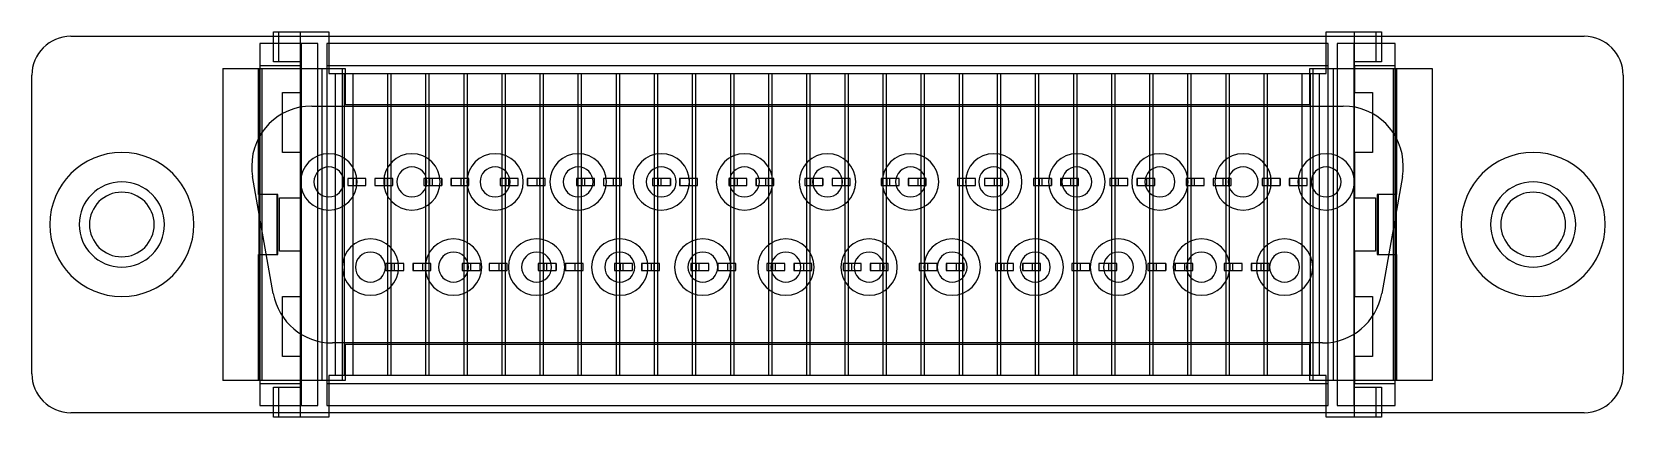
# Model space of a CAD drawing. Header units: millimetres. Extents: x -26.5 to 26.5, y -6.4 to 6.4.
import ezdxf

# ---------------------------------------------------------------- set-up
doc = ezdxf.new("R2010")
doc.units = ezdxf.units.MM
doc.layers.add('MAIN-1', color=7, linetype='Continuous')
doc.layers.add('MAIN-2', color=7, linetype='Continuous')

msp = doc.modelspace()

# ---------------------------------------------------------------- linework, layer by layer
at = {"layer": 'MAIN-1'}
for p, q in [((-18.47, 6.425), (-18.29, 6.425)), ((-18.47, 6.275), (-18.47, 6.425)), ((-18.29, 6.425), (-17.57, 6.425)), ((-18.29, 6.275), (-18.29, 6.425)), ((-17.57, 6.425), (-16.62, 6.425)), ((-17.57, 6.275), (-17.57, 6.425)), ((-16.62, 6.425), (-16.62, 6.275)), ((16.62, 6.275), (16.62, 6.425)), ((16.62, 6.425), (17.57, 6.425)), ((17.57, 6.425), (18.29, 6.425)), ((17.57, 6.275), (17.57, 6.425)), ((18.29, 6.425), (18.47, 6.425)), ((18.29, 6.275), (18.29, 6.425)), ((18.47, 6.425), (18.47, 6.275)), ((-25.22, 6.275), (25.22, 6.275)), ((-26.52, -4.975), (-26.52, 4.975)), ((26.52, 4.975), (26.52, -4.975)), ((-17.19, 3.95), (17.19, 3.95)), ((-18.472, -2.297), (-19.16, 1.603)), ((19.16, 1.603), (18.472, -2.297)), ((16.502, -3.95), (-16.502, -3.95)), ((25.22, -6.275), (-25.22, -6.275)), ((-18.47, -6.425), (-18.47, -6.275)), ((-18.29, -6.425), (-18.29, -6.275)), ((-17.57, -6.425), (-17.57, -6.275)), ((-16.62, -6.275), (-16.62, -6.425)), ((16.62, -6.425), (16.62, -6.275)), ((17.57, -6.425), (17.57, -6.275)), ((18.29, -6.425), (18.29, -6.275)), ((18.47, -6.275), (18.47, -6.425)), ((-18.29, -6.425), (-18.47, -6.425)), ((-17.57, -6.425), (-18.29, -6.425)), ((-16.62, -6.425), (-17.57, -6.425)), ((17.57, -6.425), (16.62, -6.425)), ((18.29, -6.425), (17.57, -6.425)), ((18.47, -6.425), (18.29, -6.425))]:
    msp.add_line(p, q, dxfattribs=at)
for centre, radius, start, end in [((-25.22, 4.975), 1.3, 90, 180), ((25.22, 4.975), 1.3, 0, 90), ((-17.19, 1.95), 2, 90, 180), ((17.19, 1.95), 2, 0, 90), ((-23.52, 0), 2.4, 90, 270), ((-23.52, 0), 2.4, 270, 90), ((-16.62, 1.42), 0.94, 0, 180), ((-13.85, 1.42), 0.94, 0, 180), ((-11.08, 1.42), 0.94, 0, 180), ((-8.31, 1.42), 0.94, 0, 180), ((-5.54, 1.42), 0.94, 0, 180), ((-2.77, 1.42), 0.94, 0, 180), ((0, 1.42), 0.94, 0, 180), ((2.77, 1.42), 0.94, 0, 180), ((5.54, 1.42), 0.94, 0, 180), ((8.31, 1.42), 0.94, 0, 180), ((11.08, 1.42), 0.94, 0, 180), ((13.85, 1.42), 0.94, 0, 180), ((16.62, 1.42), 0.94, 0, 180), ((23.52, 0), 2.4, 90, 270), ((23.52, 0), 2.4, 270, 90), ((-17.19, 1.95), 2, 180, 190), ((-16.62, 1.42), 0.5, 0, 180), ((-13.85, 1.42), 0.5, 0, 180), ((-11.08, 1.42), 0.5, 0, 180), ((-8.31, 1.42), 0.5, 0, 180), ((-5.54, 1.42), 0.5, 0, 180), ((-2.77, 1.42), 0.5, 0, 180), ((0, 1.42), 0.5, 0, 180), ((2.77, 1.42), 0.5, 0, 180), ((5.54, 1.42), 0.5, 0, 180), ((8.31, 1.42), 0.5, 0, 180), ((11.08, 1.42), 0.5, 0, 180), ((13.85, 1.42), 0.5, 0, 180), ((16.62, 1.42), 0.5, 0, 180), ((17.19, 1.95), 2, 350, 0), ((-23.52, 0), 1.422, 90, 270), ((-23.52, 0), 1.078, 90, 270), ((-23.52, 0), 1.422, 270, 90), ((-23.52, 0), 1.078, 270, 90), ((-16.62, 1.42), 0.94, 180, 0), ((-16.62, 1.42), 0.5, 180, 0), ((-13.85, 1.42), 0.94, 180, 0), ((-13.85, 1.42), 0.5, 180, 0), ((-11.08, 1.42), 0.94, 180, 0), ((-11.08, 1.42), 0.5, 180, 0), ((-8.31, 1.42), 0.94, 180, 0), ((-8.31, 1.42), 0.5, 180, 0), ((-5.54, 1.42), 0.94, 180, 0), ((-5.54, 1.42), 0.5, 180, 0), ((-2.77, 1.42), 0.94, 180, 0), ((-2.77, 1.42), 0.5, 180, 0), ((0, 1.42), 0.94, 180, 0), ((0, 1.42), 0.5, 180, 0), ((2.77, 1.42), 0.94, 180, 0), ((2.77, 1.42), 0.5, 180, 0), ((5.54, 1.42), 0.94, 180, 0), ((5.54, 1.42), 0.5, 180, 0), ((8.31, 1.42), 0.94, 180, 0), ((8.31, 1.42), 0.5, 180, 0), ((11.08, 1.42), 0.94, 180, 0), ((11.08, 1.42), 0.5, 180, 0), ((13.85, 1.42), 0.94, 180, 0), ((13.85, 1.42), 0.5, 180, 0), ((16.62, 1.42), 0.94, 180, 0), ((16.62, 1.42), 0.5, 180, 0), ((23.52, 0), 1.422, 90, 270), ((23.52, 0), 1.078, 90, 270), ((23.52, 0), 1.422, 270, 90), ((23.52, 0), 1.078, 270, 90), ((-15.235, -1.42), 0.94, 0, 180), ((-12.465, -1.42), 0.94, 0, 180), ((-9.695, -1.42), 0.94, 0, 180), ((-6.925, -1.42), 0.94, 0, 180), ((-4.155, -1.42), 0.94, 0, 180), ((-1.385, -1.42), 0.94, 0, 180), ((1.385, -1.42), 0.94, 0, 180), ((4.155, -1.42), 0.94, 0, 180), ((6.925, -1.42), 0.94, 0, 180), ((9.695, -1.42), 0.94, 0, 180), ((12.465, -1.42), 0.94, 0, 180), ((15.235, -1.42), 0.94, 0, 180), ((-15.235, -1.42), 0.5, 0, 180), ((-12.465, -1.42), 0.5, 0, 180), ((-9.695, -1.42), 0.5, 0, 180), ((-6.925, -1.42), 0.5, 0, 180), ((-4.155, -1.42), 0.5, 0, 180), ((-1.385, -1.42), 0.5, 0, 180), ((1.385, -1.42), 0.5, 0, 180), ((4.155, -1.42), 0.5, 0, 180), ((6.925, -1.42), 0.5, 0, 180), ((9.695, -1.42), 0.5, 0, 180), ((12.465, -1.42), 0.5, 0, 180), ((15.235, -1.42), 0.5, 0, 180), ((-15.235, -1.42), 0.94, 180, 0), ((-15.235, -1.42), 0.5, 180, 0), ((-12.465, -1.42), 0.94, 180, 0), ((-12.465, -1.42), 0.5, 180, 0), ((-9.695, -1.42), 0.94, 180, 0), ((-9.695, -1.42), 0.5, 180, 0), ((-6.925, -1.42), 0.94, 180, 0), ((-6.925, -1.42), 0.5, 180, 0), ((-4.155, -1.42), 0.94, 180, 0), ((-4.155, -1.42), 0.5, 180, 0), ((-1.385, -1.42), 0.94, 180, 0), ((-1.385, -1.42), 0.5, 180, 0), ((1.385, -1.42), 0.94, 180, 0), ((1.385, -1.42), 0.5, 180, 0), ((4.155, -1.42), 0.94, 180, 0), ((4.155, -1.42), 0.5, 180, 0), ((6.925, -1.42), 0.94, 180, 0), ((6.925, -1.42), 0.5, 180, 0), ((9.695, -1.42), 0.94, 180, 0), ((9.695, -1.42), 0.5, 180, 0), ((12.465, -1.42), 0.94, 180, 0), ((12.465, -1.42), 0.5, 180, 0), ((15.235, -1.42), 0.94, 180, 0), ((15.235, -1.42), 0.5, 180, 0), ((-16.502, -1.95), 2, 190, 270), ((16.502, -1.95), 2, 270, 350), ((-25.22, -4.975), 1.3, 180, 270), ((25.22, -4.975), 1.3, 270, 0)]:
    msp.add_arc(centre, radius, start, end, dxfattribs=at)
at = {"layer": 'MAIN-2'}
for p, q in [((-18.47, 6.425), (-18.47, 6.425)), ((-17.57, 6.425), (-17.57, 6.425)), ((-17.57, 6.425), (-17.57, 6.425)), ((-16.62, 6.425), (-16.62, 6.425)), ((16.62, 6.425), (16.62, 6.425)), ((17.57, 6.425), (17.57, 6.425)), ((17.57, 6.425), (17.57, 6.425)), ((18.47, 6.425), (18.47, 6.425)), ((-25.22, 6.275), (-25.22, 6.275)), ((-18.92, 6.04), (-18.92, 6.04)), ((-16.987, 6.04), (-18.92, 6.04)), ((-18.92, 6.04), (-18.92, -6.04)), ((-18.47, 5.425), (-18.47, 6.275)), ((-18.29, 5.425), (-18.29, 6.275)), ((-17.57, -6.275), (-17.57, 6.275)), ((-17.54, 6.04), (-17.54, 6.04)), ((-17.54, 6.04), (-17.54, -6.04)), ((-16.987, -6.04), (-16.987, 6.04)), ((-16.687, 6.04), (-16.687, 6.04)), ((16.687, 6.04), (-16.687, 6.04)), ((-16.687, 6.04), (-16.687, -6.04)), ((-16.62, 6.275), (-16.62, 5.04)), ((16.62, 5.04), (16.62, 6.275)), ((16.687, 6.04), (16.687, 6.04)), ((16.687, -6.04), (16.687, 6.04)), ((18.92, 6.04), (16.987, 6.04)), ((16.987, 6.04), (16.987, -6.04)), ((17.54, 6.04), (17.54, 6.04)), ((17.54, 6.04), (17.54, -6.04)), ((17.57, -6.275), (17.57, 6.275)), ((18.29, 5.425), (18.29, 6.275)), ((18.47, 6.275), (18.47, 5.425)), ((18.92, 6.04), (18.92, 6.04)), ((18.92, -6.04), (18.92, 6.04)), ((25.22, 6.275), (25.22, 6.275)), ((-18.47, 5.425), (-18.47, 5.425)), ((-18.29, 5.425), (-18.47, 5.425)), ((-17.57, 5.425), (-18.29, 5.425)), ((-17.57, 5.425), (-17.57, 5.425)), ((18.29, 5.425), (17.57, 5.425)), ((17.57, 5.425), (17.57, 5.425)), ((18.47, 5.425), (18.29, 5.425)), ((18.47, 5.425), (18.47, 5.425)), ((-26.52, 4.975), (-26.52, 4.975)), ((-20.15, 5.2), (-20.15, 5.2)), ((-20.15, 5.2), (-18.96, 5.2)), ((-20.15, 5.2), (-20.15, -5.2)), ((-18.96, 5.2), (-18.95, 5.2)), ((-18.96, 5.2), (-18.96, 5.2)), ((-18.96, 1), (-18.96, 5.2)), ((-18.95, 5.2), (-18.95, 5.2)), ((-18.95, 5.2), (-18.95, 1)), ((-18.95, 5.2), (-16.175, 5.2)), ((-18.92, 5.3), (-18.92, 5.3)), ((-18.92, 5.3), (-17.54, 5.3)), ((-18.85, 5.2), (-18.85, -5.2)), ((-17.57, 5.3), (-17.57, 5.3)), ((-17.57, 4.4), (-17.57, 5.3)), ((-17.54, 5.3), (-17.54, 5.3)), ((-16.85, 5.2), (-16.85, -5.2)), ((-16.687, 5.3), (16.687, 5.3)), ((-16.687, 5.3), (-16.687, 5.3)), ((-16.62, 5.04), (-16.62, 5.04)), ((-16.62, 5.04), (-16.4, 5.04)), ((-16.4, 5.04), (-16.1, 5.04)), ((-16.4, -5.04), (-16.4, 5.04)), ((-16.175, 5.2), (-16.175, 5.2)), ((-16.175, 5.2), (-16.075, 5.2)), ((-16.175, 5.2), (-16.175, -5.2)), ((-16.1, 5.04), (-16.1, 5.04)), ((-16.1, 5.04), (-15.814, 5.04)), ((-16.1, -5.04), (-16.1, 5.04)), ((-16.075, 5.2), (-16.075, 5.2)), ((-16.075, 5.2), (-16.075, 4)), ((-15.814, -5.04), (-15.814, 5.04)), ((-15.814, 5.04), (-14.666, 5.04)), ((-14.666, 5.04), (-14.544, 5.04)), ((-14.666, 5.04), (-14.666, -5.04)), ((-14.544, 5.04), (-13.396, 5.04)), ((-14.544, -5.04), (-14.544, 5.04)), ((-13.396, 5.04), (-13.274, 5.04)), ((-13.396, 5.04), (-13.396, -5.04)), ((-13.274, 5.04), (-12.126, 5.04)), ((-13.274, -5.04), (-13.274, 5.04)), ((-12.126, 5.04), (-12.004, 5.04)), ((-12.126, 5.04), (-12.126, -5.04)), ((-12.004, 5.04), (-10.856, 5.04)), ((-12.004, -5.04), (-12.004, 5.04)), ((-10.856, 5.04), (-10.734, 5.04)), ((-10.856, 5.04), (-10.856, -5.04)), ((-10.734, 5.04), (-9.586, 5.04)), ((-10.734, -5.04), (-10.734, 5.04)), ((-9.586, 5.04), (-9.464, 5.04)), ((-9.586, 5.04), (-9.586, -5.04)), ((-9.464, 5.04), (-8.316, 5.04)), ((-9.464, -5.04), (-9.464, 5.04)), ((-8.316, 5.04), (-8.194, 5.04)), ((-8.316, 5.04), (-8.316, -5.04)), ((-8.194, 5.04), (-7.046, 5.04)), ((-8.194, -5.04), (-8.194, 5.04)), ((-7.046, 5.04), (-6.924, 5.04)), ((-7.046, 5.04), (-7.046, -5.04)), ((-6.924, 5.04), (-5.776, 5.04)), ((-6.924, -5.04), (-6.924, 5.04)), ((-5.776, 5.04), (-5.654, 5.04)), ((-5.776, 5.04), (-5.776, -5.04)), ((-5.654, 5.04), (-4.506, 5.04)), ((-5.654, -5.04), (-5.654, 5.04)), ((-4.506, 5.04), (-4.384, 5.04)), ((-4.506, 5.04), (-4.506, -5.04)), ((-4.384, 5.04), (-3.236, 5.04)), ((-4.384, -5.04), (-4.384, 5.04)), ((-3.236, 5.04), (-3.114, 5.04)), ((-3.236, 5.04), (-3.236, -5.04)), ((-3.114, 5.04), (-1.966, 5.04)), ((-3.114, -5.04), (-3.114, 5.04)), ((-1.966, 5.04), (-1.844, 5.04)), ((-1.966, 5.04), (-1.966, -5.04)), ((-1.844, 5.04), (-0.696, 5.04)), ((-1.844, -5.04), (-1.844, 5.04)), ((-0.696, 5.04), (-0.574, 5.04)), ((-0.696, 5.04), (-0.696, -5.04)), ((-0.574, 5.04), (0.574, 5.04)), ((-0.574, -5.04), (-0.574, 5.04)), ((0.574, 5.04), (0.696, 5.04)), ((0.574, 5.04), (0.574, -5.04)), ((0.696, 5.04), (1.844, 5.04)), ((0.696, -5.04), (0.696, 5.04)), ((1.844, 5.04), (1.966, 5.04)), ((1.844, 5.04), (1.844, -5.04)), ((1.966, 5.04), (3.114, 5.04)), ((1.966, -5.04), (1.966, 5.04)), ((3.114, 5.04), (3.236, 5.04)), ((3.114, 5.04), (3.114, -5.04)), ((3.236, 5.04), (4.384, 5.04)), ((3.236, -5.04), (3.236, 5.04)), ((4.384, 5.04), (4.506, 5.04)), ((4.384, 5.04), (4.384, -5.04)), ((4.506, 5.04), (5.654, 5.04)), ((4.506, -5.04), (4.506, 5.04)), ((5.654, 5.04), (5.776, 5.04)), ((5.654, 5.04), (5.654, -5.04)), ((5.776, 5.04), (6.924, 5.04)), ((5.776, -5.04), (5.776, 5.04)), ((6.924, 5.04), (7.046, 5.04)), ((6.924, 5.04), (6.924, -5.04)), ((7.046, 5.04), (8.194, 5.04)), ((7.046, -5.04), (7.046, 5.04)), ((8.194, 5.04), (8.316, 5.04)), ((8.194, 5.04), (8.194, -5.04)), ((8.316, 5.04), (9.464, 5.04)), ((8.316, -5.04), (8.316, 5.04)), ((9.464, 5.04), (9.586, 5.04)), ((9.464, 5.04), (9.464, -5.04)), ((9.586, 5.04), (10.734, 5.04)), ((9.586, -5.04), (9.586, 5.04)), ((10.734, 5.04), (10.856, 5.04)), ((10.734, 5.04), (10.734, -5.04)), ((10.856, 5.04), (12.004, 5.04)), ((10.856, -5.04), (10.856, 5.04)), ((12.004, 5.04), (12.126, 5.04)), ((12.004, 5.04), (12.004, -5.04)), ((12.126, 5.04), (13.274, 5.04)), ((12.126, -5.04), (12.126, 5.04)), ((13.274, 5.04), (13.396, 5.04)), ((13.274, 5.04), (13.274, -5.04)), ((13.396, 5.04), (14.544, 5.04)), ((13.396, -5.04), (13.396, 5.04)), ((14.544, 5.04), (14.666, 5.04)), ((14.544, 5.04), (14.544, -5.04)), ((14.666, 5.04), (15.814, 5.04)), ((14.666, -5.04), (14.666, 5.04)), ((15.814, 5.04), (15.814, -5.04)), ((15.814, 5.04), (16.1, 5.04)), ((16.075, 5.2), (16.075, 5.2)), ((16.075, 5.2), (16.175, 5.2)), ((16.075, 4), (16.075, 5.2)), ((16.1, 5.04), (16.1, 5.04)), ((16.1, 5.04), (16.4, 5.04)), ((16.1, -5.04), (16.1, 5.04)), ((16.175, 5.2), (16.175, 5.2)), ((16.175, 5.2), (18.95, 5.2)), ((16.175, 5.2), (16.175, -5.2)), ((16.4, 5.04), (16.62, 5.04)), ((16.4, -5.04), (16.4, 5.04)), ((16.62, 5.04), (16.62, 5.04)), ((16.687, 5.3), (16.687, 5.3)), ((16.85, 5.2), (16.85, -5.2)), ((17.54, 5.3), (18.92, 5.3)), ((17.54, 5.3), (17.54, 5.3)), ((17.57, 5.3), (17.57, 5.3)), ((17.57, 5.3), (17.57, 4.4)), ((18.85, 5.2), (18.85, -5.2)), ((18.92, 5.3), (18.92, 5.3)), ((18.95, 1), (18.95, 5.2)), ((18.95, 5.2), (18.95, 5.2)), ((18.95, 5.2), (18.96, 5.2)), ((18.96, 5.2), (18.96, 1)), ((18.96, 5.2), (18.96, 5.2)), ((18.96, 5.2), (20.15, 5.2)), ((20.15, 5.2), (20.15, 5.2)), ((20.15, 5.2), (20.15, -5.2)), ((26.52, 4.975), (26.52, 4.975)), ((-18.17, 4.4), (-18.17, 4.4)), ((-18.17, 2.4), (-18.17, 4.4)), ((-18.17, 4.4), (-17.57, 4.4)), ((-18.17, 2.4), (-18.17, 4.4)), ((-18.17, 4.4), (-18.17, 4.4)), ((-18.17, 4.4), (-17.57, 4.4)), ((-17.57, 4.4), (-17.57, 4.4)), ((-17.57, 4.4), (-17.57, 4.4)), ((17.57, 4.4), (17.57, 4.4)), ((17.57, 4.4), (18.17, 4.4)), ((17.57, 4.4), (17.57, 4.4)), ((17.57, 4.4), (18.17, 4.4)), ((18.17, 4.4), (18.17, 4.4)), ((18.17, 4.4), (18.17, 2.4)), ((18.17, 4.4), (18.17, 4.4)), ((18.17, 4.4), (18.17, 2.4)), ((-17.19, 3.95), (-17.19, 3.95)), ((-16.075, 4), (-16.075, 4)), ((-16.075, 4), (16.075, 4)), ((16.075, 4), (16.075, 4)), ((17.19, 3.95), (17.19, 3.95)), ((-18.17, 2.4), (-18.17, 2.4)), ((-17.57, 2.4), (-18.17, 2.4)), ((-17.57, 2.4), (-18.17, 2.4)), ((-18.17, 2.4), (-18.17, 2.4)), ((-17.57, 2.4), (-17.57, 2.4)), ((-17.57, 0.885), (-17.57, 2.4)), ((-17.57, 2.4), (-17.57, 2.4)), ((17.57, 2.4), (17.57, 2.4)), ((17.57, 2.4), (17.57, 0.885)), ((18.17, 2.4), (17.57, 2.4)), ((18.17, 2.4), (17.57, 2.4)), ((17.57, 2.4), (17.57, 2.4)), ((18.17, 2.4), (18.17, 2.4)), ((18.17, 2.4), (18.17, 2.4)), ((-19.16, 1.603), (-19.16, 1.603)), ((19.16, 1.603), (19.16, 1.603)), ((-15.39, 1.535), (-15.99, 1.535)), ((-15.99, 1.535), (-15.99, 1.305)), ((-15.99, 1.535), (-15.99, 1.535)), ((-15.99, 1.305), (-15.39, 1.305)), ((-15.99, 1.305), (-15.99, 1.305)), ((-15.805, 1.535), (-15.805, 1.305)), ((-15.714, 1.535), (-15.714, 1.305)), ((-15.398, 1.535), (-15.398, 1.305)), ((-15.39, 1.305), (-15.39, 1.535)), ((-15.39, 1.535), (-15.39, 1.535)), ((-15.39, 1.305), (-15.39, 1.305)), ((-14.49, 1.535), (-15.09, 1.535)), ((-15.09, 1.535), (-15.09, 1.305)), ((-15.09, 1.535), (-15.09, 1.535)), ((-15.09, 1.305), (-14.49, 1.305)), ((-15.09, 1.305), (-15.09, 1.305)), ((-15.082, 1.535), (-15.082, 1.305)), ((-14.766, 1.535), (-14.766, 1.305)), ((-14.675, 1.535), (-14.675, 1.305)), ((-14.49, 1.305), (-14.49, 1.535)), ((-14.49, 1.535), (-14.49, 1.535)), ((-14.49, 1.305), (-14.49, 1.305)), ((-12.85, 1.535), (-13.45, 1.535)), ((-13.45, 1.535), (-13.45, 1.305)), ((-13.45, 1.535), (-13.45, 1.535)), ((-13.45, 1.305), (-12.85, 1.305)), ((-13.45, 1.305), (-13.45, 1.305)), ((-13.265, 1.535), (-13.265, 1.305)), ((-13.174, 1.535), (-13.174, 1.305)), ((-12.858, 1.535), (-12.858, 1.305)), ((-12.85, 1.305), (-12.85, 1.535)), ((-12.85, 1.535), (-12.85, 1.535)), ((-12.85, 1.305), (-12.85, 1.305)), ((-11.95, 1.535), (-12.55, 1.535)), ((-12.55, 1.535), (-12.55, 1.305)), ((-12.55, 1.535), (-12.55, 1.535)), ((-12.55, 1.305), (-11.95, 1.305)), ((-12.55, 1.305), (-12.55, 1.305)), ((-12.542, 1.535), (-12.542, 1.305)), ((-12.226, 1.535), (-12.226, 1.305)), ((-12.135, 1.535), (-12.135, 1.305)), ((-11.95, 1.305), (-11.95, 1.535)), ((-11.95, 1.535), (-11.95, 1.535)), ((-11.95, 1.305), (-11.95, 1.305)), ((-10.31, 1.535), (-10.91, 1.535)), ((-10.91, 1.535), (-10.91, 1.305)), ((-10.91, 1.535), (-10.91, 1.535)), ((-10.91, 1.305), (-10.31, 1.305)), ((-10.91, 1.305), (-10.91, 1.305)), ((-10.725, 1.535), (-10.725, 1.305)), ((-10.634, 1.535), (-10.634, 1.305)), ((-10.318, 1.535), (-10.318, 1.305)), ((-10.31, 1.305), (-10.31, 1.535)), ((-10.31, 1.535), (-10.31, 1.535)), ((-10.31, 1.305), (-10.31, 1.305)), ((-9.41, 1.535), (-10.01, 1.535)), ((-10.01, 1.535), (-10.01, 1.305)), ((-10.01, 1.535), (-10.01, 1.535)), ((-10.01, 1.305), (-9.41, 1.305)), ((-10.01, 1.305), (-10.01, 1.305)), ((-10.002, 1.535), (-10.002, 1.305)), ((-9.686, 1.535), (-9.686, 1.305)), ((-9.595, 1.535), (-9.595, 1.305)), ((-9.41, 1.305), (-9.41, 1.535)), ((-9.41, 1.535), (-9.41, 1.535)), ((-9.41, 1.305), (-9.41, 1.305)), ((-7.77, 1.535), (-8.37, 1.535)), ((-8.37, 1.535), (-8.37, 1.305)), ((-8.37, 1.535), (-8.37, 1.535)), ((-8.37, 1.305), (-7.77, 1.305)), ((-8.37, 1.305), (-8.37, 1.305)), ((-8.185, 1.535), (-8.185, 1.305)), ((-8.094, 1.535), (-8.094, 1.305)), ((-7.778, 1.535), (-7.778, 1.305)), ((-7.77, 1.305), (-7.77, 1.535)), ((-7.77, 1.535), (-7.77, 1.535)), ((-7.77, 1.305), (-7.77, 1.305)), ((-6.87, 1.535), (-7.47, 1.535)), ((-7.47, 1.535), (-7.47, 1.305)), ((-7.47, 1.535), (-7.47, 1.535)), ((-7.47, 1.305), (-6.87, 1.305)), ((-7.47, 1.305), (-7.47, 1.305)), ((-7.462, 1.535), (-7.462, 1.305)), ((-7.146, 1.535), (-7.146, 1.305)), ((-7.055, 1.535), (-7.055, 1.305)), ((-6.87, 1.305), (-6.87, 1.535)), ((-6.87, 1.535), (-6.87, 1.535)), ((-6.87, 1.305), (-6.87, 1.305)), ((-5.23, 1.535), (-5.83, 1.535)), ((-5.83, 1.535), (-5.83, 1.305)), ((-5.83, 1.535), (-5.83, 1.535)), ((-5.83, 1.305), (-5.23, 1.305)), ((-5.83, 1.305), (-5.83, 1.305)), ((-5.645, 1.535), (-5.645, 1.305)), ((-5.554, 1.535), (-5.554, 1.305)), ((-5.238, 1.535), (-5.238, 1.305)), ((-5.23, 1.305), (-5.23, 1.535)), ((-5.23, 1.535), (-5.23, 1.535)), ((-5.23, 1.305), (-5.23, 1.305)), ((-4.33, 1.535), (-4.93, 1.535)), ((-4.93, 1.535), (-4.93, 1.305)), ((-4.93, 1.535), (-4.93, 1.535)), ((-4.93, 1.305), (-4.33, 1.305)), ((-4.93, 1.305), (-4.93, 1.305)), ((-4.922, 1.535), (-4.922, 1.305)), ((-4.606, 1.535), (-4.606, 1.305)), ((-4.515, 1.535), (-4.515, 1.305)), ((-4.33, 1.305), (-4.33, 1.535)), ((-4.33, 1.535), (-4.33, 1.535)), ((-4.33, 1.305), (-4.33, 1.305)), ((-2.69, 1.535), (-3.29, 1.535)), ((-3.29, 1.535), (-3.29, 1.305)), ((-3.29, 1.535), (-3.29, 1.535)), ((-3.29, 1.305), (-2.69, 1.305)), ((-3.29, 1.305), (-3.29, 1.305)), ((-3.105, 1.535), (-3.105, 1.305)), ((-3.014, 1.535), (-3.014, 1.305)), ((-2.698, 1.535), (-2.698, 1.305)), ((-2.69, 1.305), (-2.69, 1.535)), ((-2.69, 1.535), (-2.69, 1.535)), ((-2.69, 1.305), (-2.69, 1.305)), ((-1.79, 1.535), (-2.39, 1.535)), ((-2.39, 1.535), (-2.39, 1.305)), ((-2.39, 1.535), (-2.39, 1.535)), ((-2.39, 1.305), (-1.79, 1.305)), ((-2.39, 1.305), (-2.39, 1.305)), ((-2.382, 1.535), (-2.382, 1.305)), ((-2.066, 1.535), (-2.066, 1.305)), ((-1.975, 1.535), (-1.975, 1.305)), ((-1.79, 1.305), (-1.79, 1.535)), ((-1.79, 1.535), (-1.79, 1.535)), ((-1.79, 1.305), (-1.79, 1.305)), ((-0.15, 1.535), (-0.75, 1.535)), ((-0.75, 1.535), (-0.75, 1.305)), ((-0.75, 1.535), (-0.75, 1.535)), ((-0.75, 1.305), (-0.15, 1.305)), ((-0.75, 1.305), (-0.75, 1.305)), ((-0.565, 1.535), (-0.565, 1.305)), ((-0.474, 1.535), (-0.474, 1.305)), ((-0.158, 1.535), (-0.158, 1.305)), ((-0.15, 1.305), (-0.15, 1.535)), ((-0.15, 1.535), (-0.15, 1.535)), ((-0.15, 1.305), (-0.15, 1.305)), ((0.75, 1.535), (0.15, 1.535)), ((0.15, 1.535), (0.15, 1.305)), ((0.15, 1.535), (0.15, 1.535)), ((0.15, 1.305), (0.75, 1.305)), ((0.15, 1.305), (0.15, 1.305)), ((0.158, 1.535), (0.158, 1.305)), ((0.474, 1.535), (0.474, 1.305)), ((0.565, 1.535), (0.565, 1.305)), ((0.75, 1.305), (0.75, 1.535)), ((0.75, 1.535), (0.75, 1.535)), ((0.75, 1.305), (0.75, 1.305)), ((2.39, 1.535), (1.79, 1.535)), ((1.79, 1.535), (1.79, 1.305)), ((1.79, 1.535), (1.79, 1.535)), ((1.79, 1.305), (2.39, 1.305)), ((1.79, 1.305), (1.79, 1.305)), ((1.975, 1.535), (1.975, 1.305)), ((2.066, 1.535), (2.066, 1.305)), ((2.382, 1.535), (2.382, 1.305)), ((2.39, 1.305), (2.39, 1.535)), ((2.39, 1.535), (2.39, 1.535)), ((2.39, 1.305), (2.39, 1.305)), ((3.29, 1.535), (2.69, 1.535)), ((2.69, 1.535), (2.69, 1.305)), ((2.69, 1.535), (2.69, 1.535)), ((2.69, 1.305), (3.29, 1.305)), ((2.69, 1.305), (2.69, 1.305)), ((2.698, 1.535), (2.698, 1.305)), ((3.014, 1.535), (3.014, 1.305)), ((3.105, 1.535), (3.105, 1.305)), ((3.29, 1.305), (3.29, 1.535)), ((3.29, 1.535), (3.29, 1.535)), ((3.29, 1.305), (3.29, 1.305)), ((4.93, 1.535), (4.33, 1.535)), ((4.33, 1.535), (4.33, 1.305)), ((4.33, 1.535), (4.33, 1.535)), ((4.33, 1.305), (4.93, 1.305)), ((4.33, 1.305), (4.33, 1.305)), ((4.515, 1.535), (4.515, 1.305)), ((4.606, 1.535), (4.606, 1.305)), ((4.922, 1.535), (4.922, 1.305)), ((4.93, 1.305), (4.93, 1.535)), ((4.93, 1.535), (4.93, 1.535)), ((4.93, 1.305), (4.93, 1.305)), ((5.83, 1.535), (5.23, 1.535)), ((5.23, 1.535), (5.23, 1.305)), ((5.23, 1.535), (5.23, 1.535)), ((5.23, 1.305), (5.83, 1.305)), ((5.23, 1.305), (5.23, 1.305)), ((5.238, 1.535), (5.238, 1.305)), ((5.554, 1.535), (5.554, 1.305)), ((5.645, 1.535), (5.645, 1.305)), ((5.83, 1.305), (5.83, 1.535)), ((5.83, 1.535), (5.83, 1.535)), ((5.83, 1.305), (5.83, 1.305)), ((7.47, 1.535), (6.87, 1.535)), ((6.87, 1.535), (6.87, 1.305)), ((6.87, 1.535), (6.87, 1.535)), ((6.87, 1.305), (7.47, 1.305)), ((6.87, 1.305), (6.87, 1.305)), ((7.055, 1.535), (7.055, 1.305)), ((7.146, 1.535), (7.146, 1.305)), ((7.462, 1.535), (7.462, 1.305)), ((7.47, 1.305), (7.47, 1.535)), ((7.47, 1.535), (7.47, 1.535)), ((7.47, 1.305), (7.47, 1.305)), ((8.37, 1.535), (7.77, 1.535)), ((7.77, 1.535), (7.77, 1.305)), ((7.77, 1.535), (7.77, 1.535)), ((7.77, 1.305), (8.37, 1.305)), ((7.77, 1.305), (7.77, 1.305)), ((7.778, 1.535), (7.778, 1.305)), ((8.094, 1.535), (8.094, 1.305)), ((8.185, 1.535), (8.185, 1.305)), ((8.37, 1.305), (8.37, 1.535)), ((8.37, 1.535), (8.37, 1.535)), ((8.37, 1.305), (8.37, 1.305)), ((10.01, 1.535), (9.41, 1.535)), ((9.41, 1.535), (9.41, 1.305)), ((9.41, 1.535), (9.41, 1.535)), ((9.41, 1.305), (10.01, 1.305)), ((9.41, 1.305), (9.41, 1.305)), ((9.595, 1.535), (9.595, 1.305)), ((9.686, 1.535), (9.686, 1.305)), ((10.002, 1.535), (10.002, 1.305)), ((10.01, 1.305), (10.01, 1.535)), ((10.01, 1.535), (10.01, 1.535)), ((10.01, 1.305), (10.01, 1.305)), ((10.91, 1.535), (10.31, 1.535)), ((10.31, 1.535), (10.31, 1.305)), ((10.31, 1.535), (10.31, 1.535)), ((10.31, 1.305), (10.91, 1.305)), ((10.31, 1.305), (10.31, 1.305)), ((10.318, 1.535), (10.318, 1.305)), ((10.634, 1.535), (10.634, 1.305)), ((10.725, 1.535), (10.725, 1.305)), ((10.91, 1.305), (10.91, 1.535)), ((10.91, 1.535), (10.91, 1.535)), ((10.91, 1.305), (10.91, 1.305)), ((12.55, 1.535), (11.95, 1.535)), ((11.95, 1.535), (11.95, 1.305)), ((11.95, 1.535), (11.95, 1.535)), ((11.95, 1.305), (12.55, 1.305)), ((11.95, 1.305), (11.95, 1.305)), ((12.135, 1.535), (12.135, 1.305)), ((12.226, 1.535), (12.226, 1.305)), ((12.542, 1.535), (12.542, 1.305)), ((12.55, 1.305), (12.55, 1.535)), ((12.55, 1.535), (12.55, 1.535)), ((12.55, 1.305), (12.55, 1.305)), ((13.45, 1.535), (12.85, 1.535)), ((12.85, 1.535), (12.85, 1.305)), ((12.85, 1.535), (12.85, 1.535)), ((12.85, 1.305), (13.45, 1.305)), ((12.85, 1.305), (12.85, 1.305)), ((12.858, 1.535), (12.858, 1.305)), ((13.174, 1.535), (13.174, 1.305)), ((13.265, 1.535), (13.265, 1.305)), ((13.45, 1.305), (13.45, 1.535)), ((13.45, 1.535), (13.45, 1.535)), ((13.45, 1.305), (13.45, 1.305)), ((15.09, 1.535), (14.49, 1.535)), ((14.49, 1.535), (14.49, 1.305)), ((14.49, 1.535), (14.49, 1.535)), ((14.49, 1.305), (15.09, 1.305)), ((14.49, 1.305), (14.49, 1.305)), ((14.675, 1.535), (14.675, 1.305)), ((14.766, 1.535), (14.766, 1.305)), ((15.082, 1.535), (15.082, 1.305)), ((15.09, 1.305), (15.09, 1.535)), ((15.09, 1.535), (15.09, 1.535)), ((15.09, 1.305), (15.09, 1.305)), ((15.99, 1.535), (15.39, 1.535)), ((15.39, 1.535), (15.39, 1.305)), ((15.39, 1.535), (15.39, 1.535)), ((15.39, 1.305), (15.99, 1.305)), ((15.39, 1.305), (15.39, 1.305)), ((15.398, 1.535), (15.398, 1.305)), ((15.714, 1.535), (15.714, 1.305)), ((15.805, 1.535), (15.805, 1.305)), ((15.99, 1.305), (15.99, 1.535)), ((15.99, 1.535), (15.99, 1.535)), ((15.99, 1.305), (15.99, 1.305)), ((-18.96, 1), (-18.96, 1)), ((-18.95, 1), (-18.96, 1)), ((-18.95, 1), (-18.95, -1)), ((-18.35, 1), (-18.95, 1)), ((-18.95, 1), (-18.95, -1)), ((-18.95, 1), (-18.95, 1)), ((-18.32, 1), (-18.92, 1)), ((-18.92, 1), (-18.92, 1)), ((-18.35, 1), (-18.35, -1)), ((-18.35, 1), (-18.35, 1)), ((-18.32, -1), (-18.32, 1)), ((-18.32, 1), (-18.32, 1)), ((-18.27, 0.885), (-18.27, 0.885)), ((-18.27, 0.885), (-17.57, 0.885)), ((-18.27, -0.885), (-18.27, 0.885)), ((-18.27, -0.885), (-18.27, 0.885)), ((-18.27, 0.885), (-18.27, 0.885)), ((-18.27, 0.885), (-17.57, 0.885)), ((-17.57, 0.885), (-17.57, 0.885)), ((-17.57, 0.885), (-17.57, 0.885)), ((17.57, 0.885), (17.57, 0.885)), ((17.57, 0.885), (18.27, 0.885)), ((17.57, 0.885), (17.57, 0.885)), ((17.57, 0.885), (18.27, 0.885)), ((18.27, 0.885), (18.27, 0.885)), ((18.27, 0.885), (18.27, -0.885)), ((18.27, 0.885), (18.27, 0.885)), ((18.27, 0.885), (18.27, -0.885)), ((18.92, 1), (18.32, 1)), ((18.32, 1), (18.32, -1)), ((18.32, 1), (18.32, 1)), ((18.95, 1), (18.35, 1)), ((18.35, 1), (18.35, 1)), ((18.35, 1), (18.35, -1)), ((18.92, 1), (18.92, 1)), ((18.95, 1), (18.95, -1)), ((18.95, 1), (18.95, 1)), ((18.96, 1), (18.95, 1)), ((18.95, 1), (18.95, -1)), ((18.96, 1), (18.96, 1)), ((-18.96, -1), (-18.95, -1)), ((-18.96, -1), (-18.96, -1)), ((-18.96, -5.2), (-18.96, -1)), ((-18.95, -1), (-18.35, -1)), ((-18.95, -1), (-18.95, -1)), ((-18.95, -1), (-18.95, -5.2)), ((-18.92, -1), (-18.32, -1)), ((-18.92, -1), (-18.92, -1)), ((-18.35, -1), (-18.35, -1)), ((-18.32, -1), (-18.32, -1)), ((-18.27, -0.885), (-18.27, -0.885)), ((-17.57, -0.885), (-18.27, -0.885)), ((-17.57, -0.885), (-18.27, -0.885)), ((-18.27, -0.885), (-18.27, -0.885)), ((-17.57, -0.885), (-17.57, -0.885)), ((-17.57, -2.4), (-17.57, -0.885)), ((-17.57, -0.885), (-17.57, -0.885)), ((17.57, -0.885), (17.57, -0.885)), ((17.57, -0.885), (17.57, -2.4)), ((18.27, -0.885), (17.57, -0.885)), ((18.27, -0.885), (17.57, -0.885)), ((17.57, -0.885), (17.57, -0.885)), ((18.27, -0.885), (18.27, -0.885)), ((18.27, -0.885), (18.27, -0.885)), ((18.32, -1), (18.92, -1)), ((18.32, -1), (18.32, -1)), ((18.35, -1), (18.95, -1)), ((18.35, -1), (18.35, -1)), ((18.92, -1), (18.92, -1)), ((18.95, -5.2), (18.95, -1)), ((18.95, -1), (18.96, -1)), ((18.95, -1), (18.95, -1)), ((18.96, -1), (18.96, -1)), ((18.96, -1), (18.96, -5.2)), ((-14.12, -1.305), (-14.72, -1.305)), ((-14.72, -1.305), (-14.72, -1.535)), ((-14.72, -1.305), (-14.72, -1.305)), ((-14.72, -1.535), (-14.12, -1.535)), ((-14.72, -1.535), (-14.72, -1.535)), ((-14.535, -1.305), (-14.535, -1.535)), ((-14.444, -1.305), (-14.444, -1.535)), ((-14.128, -1.305), (-14.128, -1.535)), ((-14.12, -1.535), (-14.12, -1.305)), ((-14.12, -1.305), (-14.12, -1.305)), ((-14.12, -1.535), (-14.12, -1.535)), ((-13.22, -1.305), (-13.82, -1.305)), ((-13.82, -1.305), (-13.82, -1.535)), ((-13.82, -1.305), (-13.82, -1.305)), ((-13.82, -1.535), (-13.22, -1.535)), ((-13.82, -1.535), (-13.82, -1.535)), ((-13.812, -1.305), (-13.812, -1.535)), ((-13.496, -1.305), (-13.496, -1.535)), ((-13.405, -1.305), (-13.405, -1.535)), ((-13.22, -1.535), (-13.22, -1.305)), ((-13.22, -1.305), (-13.22, -1.305)), ((-13.22, -1.535), (-13.22, -1.535)), ((-11.58, -1.305), (-12.18, -1.305)), ((-12.18, -1.305), (-12.18, -1.535)), ((-12.18, -1.305), (-12.18, -1.305)), ((-12.18, -1.535), (-11.58, -1.535)), ((-12.18, -1.535), (-12.18, -1.535)), ((-11.995, -1.305), (-11.995, -1.535)), ((-11.904, -1.305), (-11.904, -1.535)), ((-11.588, -1.305), (-11.588, -1.535)), ((-11.58, -1.535), (-11.58, -1.305)), ((-11.58, -1.305), (-11.58, -1.305)), ((-11.58, -1.535), (-11.58, -1.535)), ((-10.68, -1.305), (-11.28, -1.305)), ((-11.28, -1.305), (-11.28, -1.535)), ((-11.28, -1.305), (-11.28, -1.305)), ((-11.28, -1.535), (-10.68, -1.535)), ((-11.28, -1.535), (-11.28, -1.535)), ((-11.272, -1.305), (-11.272, -1.535)), ((-10.956, -1.305), (-10.956, -1.535)), ((-10.865, -1.305), (-10.865, -1.535)), ((-10.68, -1.535), (-10.68, -1.305)), ((-10.68, -1.305), (-10.68, -1.305)), ((-10.68, -1.535), (-10.68, -1.535)), ((-9.04, -1.305), (-9.64, -1.305)), ((-9.64, -1.305), (-9.64, -1.535)), ((-9.64, -1.305), (-9.64, -1.305)), ((-9.64, -1.535), (-9.04, -1.535)), ((-9.64, -1.535), (-9.64, -1.535)), ((-9.455, -1.305), (-9.455, -1.535)), ((-9.364, -1.305), (-9.364, -1.535)), ((-9.048, -1.305), (-9.048, -1.535)), ((-9.04, -1.535), (-9.04, -1.305)), ((-9.04, -1.305), (-9.04, -1.305)), ((-9.04, -1.535), (-9.04, -1.535)), ((-8.14, -1.305), (-8.74, -1.305)), ((-8.74, -1.305), (-8.74, -1.535)), ((-8.74, -1.305), (-8.74, -1.305)), ((-8.74, -1.535), (-8.14, -1.535)), ((-8.74, -1.535), (-8.74, -1.535)), ((-8.732, -1.305), (-8.732, -1.535)), ((-8.416, -1.305), (-8.416, -1.535)), ((-8.325, -1.305), (-8.325, -1.535)), ((-8.14, -1.535), (-8.14, -1.305)), ((-8.14, -1.305), (-8.14, -1.305)), ((-8.14, -1.535), (-8.14, -1.535)), ((-6.5, -1.305), (-7.1, -1.305)), ((-7.1, -1.305), (-7.1, -1.535)), ((-7.1, -1.305), (-7.1, -1.305)), ((-7.1, -1.535), (-6.5, -1.535)), ((-7.1, -1.535), (-7.1, -1.535)), ((-6.915, -1.305), (-6.915, -1.535)), ((-6.824, -1.305), (-6.824, -1.535)), ((-6.508, -1.305), (-6.508, -1.535)), ((-6.5, -1.535), (-6.5, -1.305)), ((-6.5, -1.305), (-6.5, -1.305)), ((-6.5, -1.535), (-6.5, -1.535)), ((-5.6, -1.305), (-6.2, -1.305)), ((-6.2, -1.305), (-6.2, -1.535)), ((-6.2, -1.305), (-6.2, -1.305)), ((-6.2, -1.535), (-5.6, -1.535)), ((-6.2, -1.535), (-6.2, -1.535)), ((-6.192, -1.305), (-6.192, -1.535)), ((-5.876, -1.305), (-5.876, -1.535)), ((-5.785, -1.305), (-5.785, -1.535)), ((-5.6, -1.535), (-5.6, -1.305)), ((-5.6, -1.305), (-5.6, -1.305)), ((-5.6, -1.535), (-5.6, -1.535)), ((-3.96, -1.305), (-4.56, -1.305)), ((-4.56, -1.305), (-4.56, -1.535)), ((-4.56, -1.305), (-4.56, -1.305)), ((-4.56, -1.535), (-3.96, -1.535)), ((-4.56, -1.535), (-4.56, -1.535)), ((-4.375, -1.305), (-4.375, -1.535)), ((-4.284, -1.305), (-4.284, -1.535)), ((-3.968, -1.305), (-3.968, -1.535)), ((-3.96, -1.535), (-3.96, -1.305)), ((-3.96, -1.305), (-3.96, -1.305)), ((-3.96, -1.535), (-3.96, -1.535)), ((-3.06, -1.305), (-3.66, -1.305)), ((-3.66, -1.305), (-3.66, -1.535)), ((-3.66, -1.305), (-3.66, -1.305)), ((-3.66, -1.535), (-3.06, -1.535)), ((-3.66, -1.535), (-3.66, -1.535)), ((-3.652, -1.305), (-3.652, -1.535)), ((-3.336, -1.305), (-3.336, -1.535)), ((-3.245, -1.305), (-3.245, -1.535)), ((-3.06, -1.535), (-3.06, -1.305)), ((-3.06, -1.305), (-3.06, -1.305)), ((-3.06, -1.535), (-3.06, -1.535)), ((-1.42, -1.305), (-2.02, -1.305)), ((-2.02, -1.305), (-2.02, -1.535)), ((-2.02, -1.305), (-2.02, -1.305)), ((-2.02, -1.535), (-1.42, -1.535)), ((-2.02, -1.535), (-2.02, -1.535)), ((-1.835, -1.305), (-1.835, -1.535)), ((-1.744, -1.305), (-1.744, -1.535)), ((-1.428, -1.305), (-1.428, -1.535)), ((-1.42, -1.535), (-1.42, -1.305)), ((-1.42, -1.305), (-1.42, -1.305)), ((-1.42, -1.535), (-1.42, -1.535)), ((-0.52, -1.305), (-1.12, -1.305)), ((-1.12, -1.305), (-1.12, -1.535)), ((-1.12, -1.305), (-1.12, -1.305)), ((-1.12, -1.535), (-0.52, -1.535)), ((-1.12, -1.535), (-1.12, -1.535)), ((-1.112, -1.305), (-1.112, -1.535)), ((-0.796, -1.305), (-0.796, -1.535)), ((-0.705, -1.305), (-0.705, -1.535)), ((-0.52, -1.535), (-0.52, -1.305)), ((-0.52, -1.305), (-0.52, -1.305)), ((-0.52, -1.535), (-0.52, -1.535)), ((1.12, -1.305), (0.52, -1.305)), ((0.52, -1.305), (0.52, -1.535)), ((0.52, -1.305), (0.52, -1.305)), ((0.52, -1.535), (1.12, -1.535)), ((0.52, -1.535), (0.52, -1.535)), ((0.705, -1.305), (0.705, -1.535)), ((0.796, -1.305), (0.796, -1.535)), ((1.112, -1.305), (1.112, -1.535)), ((1.12, -1.535), (1.12, -1.305)), ((1.12, -1.305), (1.12, -1.305)), ((1.12, -1.535), (1.12, -1.535)), ((2.02, -1.305), (1.42, -1.305)), ((1.42, -1.305), (1.42, -1.535)), ((1.42, -1.305), (1.42, -1.305)), ((1.42, -1.535), (2.02, -1.535)), ((1.42, -1.535), (1.42, -1.535)), ((1.428, -1.305), (1.428, -1.535)), ((1.744, -1.305), (1.744, -1.535)), ((1.835, -1.305), (1.835, -1.535)), ((2.02, -1.535), (2.02, -1.305)), ((2.02, -1.305), (2.02, -1.305)), ((2.02, -1.535), (2.02, -1.535)), ((3.66, -1.305), (3.06, -1.305)), ((3.06, -1.305), (3.06, -1.535)), ((3.06, -1.305), (3.06, -1.305)), ((3.06, -1.535), (3.66, -1.535)), ((3.06, -1.535), (3.06, -1.535)), ((3.245, -1.305), (3.245, -1.535)), ((3.336, -1.305), (3.336, -1.535)), ((3.652, -1.305), (3.652, -1.535)), ((3.66, -1.535), (3.66, -1.305)), ((3.66, -1.305), (3.66, -1.305)), ((3.66, -1.535), (3.66, -1.535)), ((4.56, -1.305), (3.96, -1.305)), ((3.96, -1.305), (3.96, -1.535)), ((3.96, -1.305), (3.96, -1.305)), ((3.96, -1.535), (4.56, -1.535)), ((3.96, -1.535), (3.96, -1.535)), ((3.968, -1.305), (3.968, -1.535)), ((4.284, -1.305), (4.284, -1.535)), ((4.375, -1.305), (4.375, -1.535)), ((4.56, -1.535), (4.56, -1.305)), ((4.56, -1.305), (4.56, -1.305)), ((4.56, -1.535), (4.56, -1.535)), ((6.2, -1.305), (5.6, -1.305)), ((5.6, -1.305), (5.6, -1.535)), ((5.6, -1.305), (5.6, -1.305)), ((5.6, -1.535), (6.2, -1.535)), ((5.6, -1.535), (5.6, -1.535)), ((5.785, -1.305), (5.785, -1.535)), ((5.876, -1.305), (5.876, -1.535)), ((6.192, -1.305), (6.192, -1.535)), ((6.2, -1.535), (6.2, -1.305)), ((6.2, -1.305), (6.2, -1.305)), ((6.2, -1.535), (6.2, -1.535)), ((7.1, -1.305), (6.5, -1.305)), ((6.5, -1.305), (6.5, -1.535)), ((6.5, -1.305), (6.5, -1.305)), ((6.5, -1.535), (7.1, -1.535)), ((6.5, -1.535), (6.5, -1.535)), ((6.508, -1.305), (6.508, -1.535)), ((6.824, -1.305), (6.824, -1.535)), ((6.915, -1.305), (6.915, -1.535)), ((7.1, -1.535), (7.1, -1.305)), ((7.1, -1.305), (7.1, -1.305)), ((7.1, -1.535), (7.1, -1.535)), ((8.74, -1.305), (8.14, -1.305)), ((8.14, -1.305), (8.14, -1.535)), ((8.14, -1.305), (8.14, -1.305)), ((8.14, -1.535), (8.74, -1.535)), ((8.14, -1.535), (8.14, -1.535)), ((8.325, -1.305), (8.325, -1.535)), ((8.416, -1.305), (8.416, -1.535)), ((8.732, -1.305), (8.732, -1.535)), ((8.74, -1.535), (8.74, -1.305)), ((8.74, -1.305), (8.74, -1.305)), ((8.74, -1.535), (8.74, -1.535)), ((9.64, -1.305), (9.04, -1.305)), ((9.04, -1.305), (9.04, -1.535)), ((9.04, -1.305), (9.04, -1.305)), ((9.04, -1.535), (9.64, -1.535)), ((9.04, -1.535), (9.04, -1.535)), ((9.048, -1.305), (9.048, -1.535)), ((9.364, -1.305), (9.364, -1.535)), ((9.455, -1.305), (9.455, -1.535)), ((9.64, -1.535), (9.64, -1.305)), ((9.64, -1.305), (9.64, -1.305)), ((9.64, -1.535), (9.64, -1.535)), ((11.28, -1.305), (10.68, -1.305)), ((10.68, -1.305), (10.68, -1.535)), ((10.68, -1.305), (10.68, -1.305)), ((10.68, -1.535), (11.28, -1.535)), ((10.68, -1.535), (10.68, -1.535)), ((10.865, -1.305), (10.865, -1.535)), ((10.956, -1.305), (10.956, -1.535)), ((11.272, -1.305), (11.272, -1.535)), ((11.28, -1.535), (11.28, -1.305)), ((11.28, -1.305), (11.28, -1.305)), ((11.28, -1.535), (11.28, -1.535)), ((12.18, -1.305), (11.58, -1.305)), ((11.58, -1.305), (11.58, -1.535)), ((11.58, -1.305), (11.58, -1.305)), ((11.58, -1.535), (12.18, -1.535)), ((11.58, -1.535), (11.58, -1.535)), ((11.588, -1.305), (11.588, -1.535)), ((11.904, -1.305), (11.904, -1.535)), ((11.995, -1.305), (11.995, -1.535)), ((12.18, -1.535), (12.18, -1.305)), ((12.18, -1.305), (12.18, -1.305)), ((12.18, -1.535), (12.18, -1.535)), ((13.22, -1.305), (13.22, -1.305)), ((13.82, -1.305), (13.22, -1.305)), ((13.22, -1.305), (13.22, -1.535)), ((13.22, -1.535), (13.82, -1.535)), ((13.22, -1.535), (13.22, -1.535)), ((13.405, -1.305), (13.405, -1.535)), ((13.496, -1.305), (13.496, -1.535)), ((13.812, -1.305), (13.812, -1.535)), ((13.82, -1.305), (13.82, -1.305)), ((13.82, -1.535), (13.82, -1.305)), ((13.82, -1.535), (13.82, -1.535)), ((14.12, -1.305), (14.12, -1.535)), ((14.12, -1.305), (14.12, -1.305)), ((14.72, -1.305), (14.12, -1.305)), ((14.12, -1.535), (14.12, -1.535)), ((14.12, -1.535), (14.72, -1.535)), ((14.128, -1.305), (14.128, -1.535)), ((14.444, -1.305), (14.444, -1.535)), ((14.535, -1.305), (14.535, -1.535)), ((14.72, -1.305), (14.72, -1.305)), ((14.72, -1.535), (14.72, -1.305)), ((14.72, -1.535), (14.72, -1.535)), ((-18.472, -2.297), (-18.472, -2.297)), ((-18.17, -2.4), (-18.17, -2.4)), ((-18.17, -2.4), (-17.57, -2.4)), ((-18.17, -4.4), (-18.17, -2.4)), ((-18.17, -4.4), (-18.17, -2.4)), ((-18.17, -2.4), (-18.17, -2.4)), ((-18.17, -2.4), (-17.57, -2.4)), ((-17.57, -2.4), (-17.57, -2.4)), ((-17.57, -2.4), (-17.57, -2.4)), ((17.57, -2.4), (17.57, -2.4)), ((17.57, -2.4), (18.17, -2.4)), ((17.57, -2.4), (17.57, -2.4)), ((17.57, -2.4), (18.17, -2.4)), ((18.17, -2.4), (18.17, -2.4)), ((18.17, -2.4), (18.17, -4.4)), ((18.17, -2.4), (18.17, -2.4)), ((18.17, -2.4), (18.17, -4.4)), ((18.472, -2.297), (18.472, -2.297)), ((-16.502, -3.95), (-16.502, -3.95)), ((-16.075, -4), (-16.075, -4)), ((16.075, -4), (-16.075, -4)), ((-16.075, -4), (-16.075, -5.2)), ((16.075, -4), (16.075, -4)), ((16.075, -5.2), (16.075, -4)), ((16.502, -3.95), (16.502, -3.95)), ((-18.17, -4.4), (-18.17, -4.4)), ((-17.57, -4.4), (-18.17, -4.4)), ((-17.57, -4.4), (-18.17, -4.4)), ((-18.17, -4.4), (-18.17, -4.4)), ((-17.57, -4.4), (-17.57, -4.4)), ((-17.57, -5.3), (-17.57, -4.4)), ((-17.57, -4.4), (-17.57, -4.4)), ((17.57, -4.4), (17.57, -4.4)), ((18.17, -4.4), (17.57, -4.4)), ((17.57, -4.4), (17.57, -5.3)), ((18.17, -4.4), (17.57, -4.4)), ((17.57, -4.4), (17.57, -4.4)), ((18.17, -4.4), (18.17, -4.4)), ((18.17, -4.4), (18.17, -4.4)), ((-26.52, -4.975), (-26.52, -4.975)), ((-18.96, -5.2), (-20.15, -5.2)), ((-20.15, -5.2), (-20.15, -5.2)), ((-18.95, -5.2), (-18.96, -5.2)), ((-18.96, -5.2), (-18.96, -5.2)), ((-18.95, -5.2), (-18.95, -5.2)), ((-16.175, -5.2), (-18.95, -5.2)), ((-18.92, -5.3), (-17.54, -5.3)), ((-18.92, -5.3), (-18.92, -5.3)), ((-17.57, -5.3), (-17.57, -5.3)), ((-17.54, -5.3), (-17.54, -5.3)), ((-16.687, -5.3), (16.687, -5.3)), ((-16.687, -5.3), (-16.687, -5.3)), ((-16.4, -5.04), (-16.62, -5.04)), ((-16.62, -5.04), (-16.62, -5.04)), ((-16.62, -5.04), (-16.62, -6.275)), ((-16.1, -5.04), (-16.4, -5.04)), ((-16.075, -5.2), (-16.175, -5.2)), ((-16.175, -5.2), (-16.175, -5.2)), ((-15.814, -5.04), (-16.1, -5.04)), ((-16.1, -5.04), (-16.1, -5.04)), ((-16.075, -5.2), (-16.075, -5.2)), ((-14.666, -5.04), (-15.814, -5.04)), ((-14.544, -5.04), (-14.666, -5.04)), ((-13.396, -5.04), (-14.544, -5.04)), ((-13.274, -5.04), (-13.396, -5.04)), ((-12.126, -5.04), (-13.274, -5.04)), ((-12.004, -5.04), (-12.126, -5.04)), ((-10.856, -5.04), (-12.004, -5.04)), ((-10.734, -5.04), (-10.856, -5.04)), ((-9.586, -5.04), (-10.734, -5.04)), ((-9.464, -5.04), (-9.586, -5.04)), ((-8.316, -5.04), (-9.464, -5.04)), ((-8.194, -5.04), (-8.316, -5.04)), ((-7.046, -5.04), (-8.194, -5.04)), ((-6.924, -5.04), (-7.046, -5.04)), ((-5.776, -5.04), (-6.924, -5.04)), ((-5.654, -5.04), (-5.776, -5.04)), ((-4.506, -5.04), (-5.654, -5.04)), ((-4.384, -5.04), (-4.506, -5.04)), ((-3.236, -5.04), (-4.384, -5.04)), ((-3.114, -5.04), (-3.236, -5.04)), ((-1.966, -5.04), (-3.114, -5.04)), ((-1.844, -5.04), (-1.966, -5.04)), ((-0.696, -5.04), (-1.844, -5.04)), ((-0.574, -5.04), (-0.696, -5.04)), ((0.574, -5.04), (-0.574, -5.04)), ((0.696, -5.04), (0.574, -5.04)), ((1.844, -5.04), (0.696, -5.04)), ((1.966, -5.04), (1.844, -5.04)), ((3.114, -5.04), (1.966, -5.04)), ((3.236, -5.04), (3.114, -5.04)), ((4.384, -5.04), (3.236, -5.04)), ((4.506, -5.04), (4.384, -5.04)), ((5.654, -5.04), (4.506, -5.04)), ((5.776, -5.04), (5.654, -5.04)), ((6.924, -5.04), (5.776, -5.04)), ((7.046, -5.04), (6.924, -5.04)), ((8.194, -5.04), (7.046, -5.04)), ((8.316, -5.04), (8.194, -5.04)), ((9.464, -5.04), (8.316, -5.04)), ((9.586, -5.04), (9.464, -5.04)), ((10.734, -5.04), (9.586, -5.04)), ((10.856, -5.04), (10.734, -5.04)), ((12.004, -5.04), (10.856, -5.04)), ((12.126, -5.04), (12.004, -5.04)), ((13.274, -5.04), (12.126, -5.04)), ((13.396, -5.04), (13.274, -5.04)), ((14.544, -5.04), (13.396, -5.04)), ((14.666, -5.04), (14.544, -5.04)), ((15.814, -5.04), (14.666, -5.04)), ((16.1, -5.04), (15.814, -5.04)), ((16.175, -5.2), (16.075, -5.2)), ((16.075, -5.2), (16.075, -5.2)), ((16.4, -5.04), (16.1, -5.04)), ((16.1, -5.04), (16.1, -5.04)), ((18.95, -5.2), (16.175, -5.2)), ((16.175, -5.2), (16.175, -5.2)), ((16.62, -5.04), (16.4, -5.04)), ((16.62, -5.04), (16.62, -5.04)), ((16.62, -6.275), (16.62, -5.04)), ((16.687, -5.3), (16.687, -5.3)), ((17.54, -5.3), (18.92, -5.3)), ((17.54, -5.3), (17.54, -5.3)), ((17.57, -5.3), (17.57, -5.3)), ((18.92, -5.3), (18.92, -5.3)), ((18.96, -5.2), (18.95, -5.2)), ((18.95, -5.2), (18.95, -5.2)), ((18.96, -5.2), (18.96, -5.2)), ((20.15, -5.2), (18.96, -5.2)), ((20.15, -5.2), (20.15, -5.2)), ((26.52, -4.975), (26.52, -4.975)), ((-18.47, -6.275), (-18.47, -5.425)), ((-18.47, -5.425), (-18.47, -5.425)), ((-18.47, -5.425), (-18.29, -5.425)), ((-18.29, -5.425), (-17.57, -5.425)), ((-18.29, -6.275), (-18.29, -5.425)), ((-17.57, -5.425), (-17.57, -5.425)), ((17.57, -5.425), (17.57, -5.425)), ((17.57, -5.425), (18.29, -5.425)), ((18.29, -5.425), (18.47, -5.425)), ((18.29, -6.275), (18.29, -5.425)), ((18.47, -5.425), (18.47, -5.425)), ((18.47, -5.425), (18.47, -6.275)), ((-25.22, -6.275), (-25.22, -6.275)), ((-18.92, -6.04), (-16.987, -6.04)), ((-18.92, -6.04), (-18.92, -6.04)), ((-17.54, -6.04), (-17.54, -6.04)), ((-16.687, -6.04), (16.687, -6.04)), ((-16.687, -6.04), (-16.687, -6.04)), ((16.687, -6.04), (16.687, -6.04)), ((16.987, -6.04), (18.92, -6.04)), ((17.54, -6.04), (17.54, -6.04)), ((18.92, -6.04), (18.92, -6.04)), ((25.22, -6.275), (25.22, -6.275)), ((-18.47, -6.425), (-18.47, -6.425)), ((-17.57, -6.425), (-17.57, -6.425)), ((-17.57, -6.425), (-17.57, -6.425)), ((-16.62, -6.425), (-16.62, -6.425)), ((16.62, -6.425), (16.62, -6.425)), ((17.57, -6.425), (17.57, -6.425)), ((17.57, -6.425), (17.57, -6.425)), ((18.47, -6.425), (18.47, -6.425))]:
    msp.add_line(p, q, dxfattribs=at)

doc.saveas('drawing.dxf')
